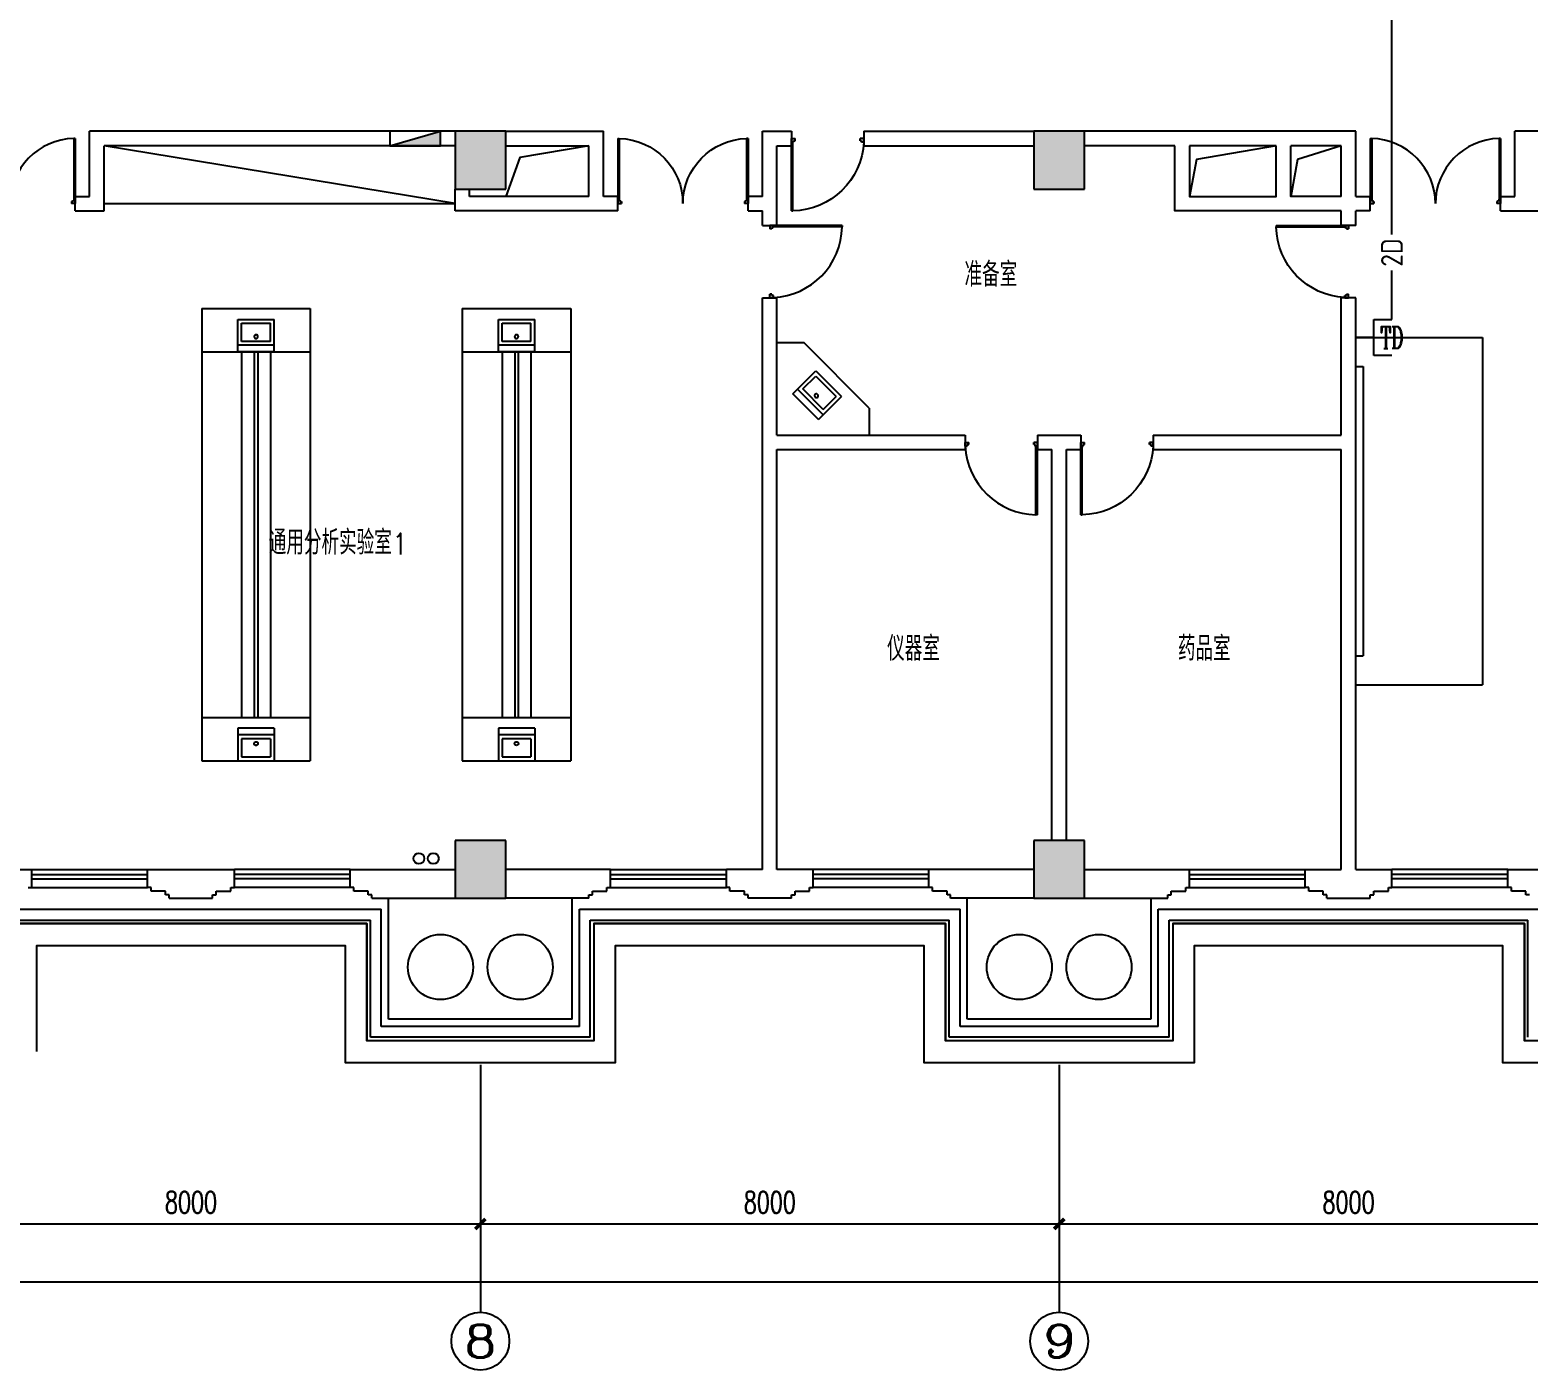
# Model space of a CAD drawing. Extents: x 190999 to 834799, y -200814 to 215286.
# Drawn here: x 341487 to 362192, y 115067 to 133586 of the extents above; entities that cross this region are included whole.
import ezdxf
from ezdxf.enums import TextEntityAlignment as Align

# ---------------------------------------------------------------- set-up
doc = ezdxf.new("R2010")
doc.units = 0
doc.header["$LTSCALE"] = 1000
doc.header["$MEASUREMENT"] = 0
for name, color, linetype in [('00-EQUIP', 3, 'Continuous'), ('00-SIG_TEXT', 7, 'Continuous'), ('00-WIRE-4', 6, 'Continuous'), ('A-墙线', 2, 'Continuous'), ('A-外包装修', 250, 'Continuous'), ('A-外窗', 145, 'Continuous'), ('A-家具', 250, 'Continuous'), ('A-门', 167, 'Continuous'), ('AXIS', 3, 'Continuous'), ('AXIS_TEXT', 7, 'Continuous'), ('COLUMN', 2, 'Continuous'), ('EQUIP_消火栓', 6, 'Continuous'), ('PUB_HATCH', 250, 'Continuous'), ('屋面排水', 7, 'Continuous'), ('房间名称', 7, 'Continuous'), ('洞口线', 177, 'Continuous'), ('雨水管', 3, 'Continuous')]:
    doc.layers.add(name, color=color, linetype=linetype)
doc.styles.add('-GBCBIGGBENOR', font='GBENOR.shx', dxfattribs={"bigfont": 'GBCBIG.shx'})
doc.styles.add('_COMPLEX', font='COMPLEX.shx', dxfattribs={"width": 0.5})
doc.styles.add('_TCH_AXIS', font='COMPLEX', dxfattribs={"bigfont": 'GBCBIG'})
doc.styles.add('_TCH_DIM', font='SIMPLEX', dxfattribs={"bigfont": 'GBCBIG'})
doc.styles.add('COMPLEX', font='COMPLEX')
doc.styles.add('DIM_FONT', font='SIMPLEX', dxfattribs={"width": 0.7, "bigfont": 'GBCBIG'})
doc.styles.get("Standard").update_dxf_attribs({"font": 'simhei.ttf'})
doc.styles.add('zz-1', font='arial.ttf', dxfattribs={"width": 0.8})
doc.dimstyles.new('DIMN', dxfattribs={"dimtxt": 300, "dimasz": 100, "dimexe": 250, "dimexo": 300, "dimgap": 150, "dimtad": 1, "dimdec": 0, "dimzin": 0, "dimdsep": 46, "dimtxsty": 'DIM_FONT', "dimblk": 'ARCHTICK', "dimcen": 0.09, "dimclrt": 7, "dimazin": 2, "dimtfac": 1, "dimtdec": 0, "dimtix": 1, "dimtmove": 2, "dimatfit": 3, "dimfxl": 0, "dimtolj": 1, "dimtzin": 0, "dimarcsym": 0})

# ---------------------------------------------------------------- blocks, each defined once
blk = doc.blocks.new('m1000')
at = {"layer": 'A-墙线'}
for p, q in [((0, 0), (0, 200)), ((1000, 0), (1000, 200))]:
    blk.add_line(p, q, dxfattribs=at)
at = {"layer": 'A-门'}
for p, q in [((0, 1100), (0, 100)), ((0, 1100), (20, 1100)), ((20, 1100), (20, 150)), ((0, 150), (30, 150)), ((0, 100), (50, 100)), ((30, 150), (30, 130)), ((30, 130), (50, 130)), ((50, 130), (50, 100)), ((950, 130), (950, 100)), ((970, 130), (950, 130)), ((1000, 100), (950, 100)), ((970, 150), (970, 130)), ((1000, 150), (970, 150)), ((1000, 150), (1000, 100))]:
    blk.add_line(p, q, dxfattribs=at)
blk.add_arc((0, 100), 1000, 2.866, 88.854, dxfattribs=at)
blk = doc.blocks.new('m1800')
at = {"layer": 'A-墙线'}
for p, q in [((-900, -100), (-900, 100)), ((900, -100), (900, 100))]:
    blk.add_line(p, q, dxfattribs=at)
at = {"layer": 'A-门'}
for p, q in [((-900, 900), (-900, 0)), ((-900, 900), (-880, 900)), ((-880, 900), (-880, 50)), ((880, 900), (880, 50)), ((900, 900), (880, 900)), ((900, 900), (900, 0)), ((-900, 50), (-870, 50)), ((-900, 0), (-850, 0)), ((-870, 50), (-870, 30)), ((-870, 30), (-850, 30)), ((-850, 30), (-850, 0)), ((850, 30), (850, 0)), ((870, 30), (850, 30)), ((900, 0), (850, 0)), ((870, 50), (870, 30)), ((900, 50), (870, 50))]:
    blk.add_line(p, q, dxfattribs=at)
for centre, start, end in [((-900, 0), 0, 88.7267), ((900, 0), 91.2733, 180)]:
    blk.add_arc(centre, 900, start, end, dxfattribs=at)
blk = doc.blocks.new('$TwtSys$00000434')
for p, q in [((-0.5, 0.5), (-0.5, -0.5)), ((-0.5, -0.5), (0.5, 0.5)), ((0.5, 0.5), (-0.5, 0.5)), ((0.5, -0.5), (0.5, 0.5)), ((-0.5, -0.5), (0.5, -0.5))]:
    blk.add_line(p, q)
blk.add_solid([(0.5, -0.5), (0.5, 0.5), (-0.5, -0.5)])
blk = doc.blocks.new('_ArchTick')
at = {"const_width": 0.5}
blk.add_lwpolyline([(-0.7, -0.7), (0.7, 0.7)], dxfattribs=at)
blk = doc.blocks.new('*D117')
at = {"layer": 'AXIS', "color": 0, "lineweight": -2}
for p, q in [((339712, 118486), (339712, 116836)), ((347712, 118486), (347712, 116836)), ((339712, 117086), (347712, 117086))]:
    blk.add_line(p, q, dxfattribs=at)
at = {"layer": 'Defpoints', "color": 0}
for p in [(339712, 118786), (347712, 118786), (347712, 117086)]:
    blk.add_point(p, dxfattribs=at)
at = {"layer": 'AXIS', "color": 0, "lineweight": -2, "xscale": 100, "yscale": 100, "zscale": 100, "rotation": 180}
blk.add_blockref('_ArchTick', (339712, 117086), dxfattribs=at)
at = {"layer": 'AXIS', "color": 0, "lineweight": -2, "xscale": 100, "yscale": 100, "zscale": 100}
blk.add_blockref('_ArchTick', (347712, 117086), dxfattribs=at)
at = {"layer": 'AXIS', "color": 7, "insert": (343712, 117386), "char_height": 300, "attachment_point": 5, "style": 'DIM_FONT'}
blk.add_mtext('\\A1;8000', dxfattribs=at)
blk = doc.blocks.new('*D118')
at = {"layer": 'AXIS', "color": 0, "lineweight": -2}
for p, q in [((347712, 118486), (347712, 116836)), ((355712, 118486), (355712, 116836)), ((347712, 117086), (355712, 117086))]:
    blk.add_line(p, q, dxfattribs=at)
at = {"layer": 'Defpoints', "color": 0}
for p in [(347712, 118786), (355712, 118786), (355712, 117086)]:
    blk.add_point(p, dxfattribs=at)
at = {"layer": 'AXIS', "color": 0, "lineweight": -2, "xscale": 100, "yscale": 100, "zscale": 100, "rotation": 180}
blk.add_blockref('_ArchTick', (347712, 117086), dxfattribs=at)
at = {"layer": 'AXIS', "color": 0, "lineweight": -2, "xscale": 100, "yscale": 100, "zscale": 100}
blk.add_blockref('_ArchTick', (355712, 117086), dxfattribs=at)
at = {"layer": 'AXIS', "color": 7, "insert": (351712, 117386), "char_height": 300, "attachment_point": 5, "style": 'DIM_FONT'}
blk.add_mtext('\\A1;8000', dxfattribs=at)
blk = doc.blocks.new('*D119')
at = {"layer": 'AXIS', "color": 0, "lineweight": -2}
for p, q in [((355712, 118486), (355712, 116836)), ((363712, 118486), (363712, 116836)), ((355712, 117086), (363712, 117086))]:
    blk.add_line(p, q, dxfattribs=at)
at = {"layer": 'Defpoints', "color": 0}
for p in [(355712, 118786), (363712, 118786), (363712, 117086)]:
    blk.add_point(p, dxfattribs=at)
at = {"layer": 'AXIS', "color": 0, "lineweight": -2, "xscale": 100, "yscale": 100, "zscale": 100, "rotation": 180}
blk.add_blockref('_ArchTick', (355712, 117086), dxfattribs=at)
at = {"layer": 'AXIS', "color": 0, "lineweight": -2, "xscale": 100, "yscale": 100, "zscale": 100}
blk.add_blockref('_ArchTick', (363712, 117086), dxfattribs=at)
at = {"layer": 'AXIS', "color": 7, "insert": (359712, 117386), "char_height": 300, "attachment_point": 5, "style": 'DIM_FONT'}
blk.add_mtext('\\A1;8000', dxfattribs=at)
blk = doc.blocks.new('*D126')
at = {"layer": 'AXIS', "color": 0, "lineweight": -2}
for p, q in [((329412, 118486), (329412, 116036)), ((402712, 118486), (402712, 116036)), ((329412, 116286), (402712, 116286))]:
    blk.add_line(p, q, dxfattribs=at)
at = {"layer": 'Defpoints', "color": 0}
for p in [(329412, 118786), (402712, 118786), (402712, 116286)]:
    blk.add_point(p, dxfattribs=at)
at = {"layer": 'AXIS', "color": 0, "lineweight": -2, "xscale": 100, "yscale": 100, "zscale": 100, "rotation": 180}
blk.add_blockref('_ArchTick', (329412, 116286), dxfattribs=at)
at = {"layer": 'AXIS', "color": 0, "lineweight": -2, "xscale": 100, "yscale": 100, "zscale": 100}
blk.add_blockref('_ArchTick', (402712, 116286), dxfattribs=at)
at = {"layer": 'AXIS', "color": 7, "insert": (366062, 116586), "char_height": 300, "attachment_point": 5, "style": 'DIM_FONT'}
blk.add_mtext('\\A1;73300', dxfattribs=at)
blk = doc.blocks.new('_AXISO')
blk.add_circle((0, 0), 0.5)
at = {"layer": 'AXIS_TEXT', "style": 'COMPLEX', "width": 1.041667}
blk.add_attdef('A', text='', height=0.56, dxfattribs=at).set_placement((-0.25, -0.28), (0.25, -0.28), align=Align.FIT)
blk = doc.blocks.new('$plan$00001609')
at = {"linetype": 'Continuous'}
for p, q in [((0, -251), (0, 251)), ((0, 251), (450, 251)), ((93, -251), (93, 251)), ((450, 251), (450, -251)), ((146, -199), (146, 199)), ((146, 199), (397, 199)), ((397, 199), (397, -199)), ((146, -199), (397, -199)), ((0, -251), (450, -251))]:
    blk.add_line(p, q, dxfattribs=at)
blk.add_line((238, 2), (238, 0))
blk.add_arc((212, 0), 26, 4.716, 0, dxfattribs=at)
at = {"style": 'zz-1'}
for tag in ['YSIZE', 'XSIZE']:
    blk.add_attdef(tag, (0, 0), '', height=0.5, dxfattribs=at)
blk = doc.blocks.new('_LINKPT1')
at = {"color": 0}
blk.add_line((0, 0), (0, 0), dxfattribs=at)
blk = doc.blocks.new('IO37IMB6')
for p, q in [((-0.5, 0.499), (-0.5, 0.999)), ((0.5, 0.999), (0.5, 0.499)), ((0.5, 0.499), (-0.5, 0.499)), ((0, 0.5), (0, 0))]:
    blk.add_line(p, q)
at = {"xscale": 0.002, "yscale": 0.002, "zscale": 0.002}
for p in [(0, 1.384), (-0.5, 0.499), (0.5, 0.499), (0, 0)]:
    blk.add_blockref('_LINKPT1', p, dxfattribs=at)
at = {"style": '_COMPLEX', "width": 0.6, "flags": 8}
blk.add_attdef('$TEXT$', text='', height=0.6, dxfattribs=at).set_placement((0, 1), align=Align.MIDDLE_CENTER)
at = {"flags": 9}
blk.add_attdef('A', (0, 0), '', height=0.00002, dxfattribs=at)

msp = doc.modelspace()

# ---------------------------------------------------------------- hatches: boundary and pattern name
at = {"layer": 'PUB_HATCH'}
for points in [[(348061.6, 131386.5), (348061.6, 132186.5), (347361.6, 132186.5), (347361.6, 131386.5)], [(356061.6, 131386.5), (356061.6, 132186.5), (355361.6, 132186.5), (355361.6, 131386.5)], [(348061.6, 121586.5), (348061.6, 122386.5), (347361.6, 122386.5), (347361.6, 121586.5)], [(356061.6, 121586.5), (356061.6, 122386.5), (355361.6, 122386.5), (355361.6, 121586.5)]]:
    msp.add_hatch(color=256, dxfattribs=at).paths.add_polyline_path(points)

# ---------------------------------------------------------------- linework, layer by layer
at = {"layer": '00-WIRE-4'}
for p, q in [((360311.1, 130761.9), (360311.1, 135186.5)), ((360311.1, 129586.5), (360311.1, 130261.3))]:
    msp.add_line(p, q, dxfattribs=at)
at = {"layer": 'A-墙线'}
for p, q in [((347361.6, 132186.5), (342311.6, 132186.5)), ((342311.6, 131286.5), (342311.6, 132186.5)), ((348061.6, 132186.5), (349411.6, 132186.5)), ((349411.6, 131286.5), (349411.6, 132186.5)), ((351611.6, 131286.5), (351611.6, 132186.5)), ((351611.6, 132186.5), (352011.6, 132186.5)), ((353011.6, 132186.5), (355361.6, 132186.5)), ((359811.6, 132186.5), (356061.6, 132186.5)), ((359811.6, 131286.5), (359811.6, 132186.5)), ((362011.6, 131286.5), (362011.6, 132186.5)), ((363361.6, 132186.5), (362011.6, 132186.5)), ((347361.6, 131986.5), (342511.6, 131986.5)), ((342511.6, 131086.5), (342511.6, 131986.5)), ((348061.6, 131986.5), (349211.6, 131986.5)), ((349211.6, 131286.5), (349211.6, 131986.5)), ((351811.6, 130886.5), (351811.6, 131986.5)), ((351811.6, 131986.5), (352011.6, 131986.5)), ((353011.6, 131986.5), (355361.6, 131986.5)), ((357311.6, 131986.5), (356061.6, 131986.5)), ((358711.6, 131986.5), (357511.6, 131986.5)), ((359611.6, 131986.5), (358911.6, 131986.5)), ((359611.6, 131286.5), (359611.6, 131986.5)), ((342111.6, 131286.5), (342311.6, 131286.5)), ((347361.6, 131086.5), (347361.6, 131386.5)), ((347561.6, 131286.5), (347561.6, 131386.5)), ((349211.6, 131286.5), (347561.6, 131286.5)), ((349611.6, 131286.5), (349411.6, 131286.5)), ((351611.6, 131286.5), (351411.6, 131286.5)), ((359811.6, 131286.5), (360011.6, 131286.5)), ((361811.6, 131286.5), (362011.6, 131286.5)), ((342111.6, 131086.5), (342511.6, 131086.5)), ((349611.6, 131086.5), (347361.6, 131086.5)), ((351411.6, 131086.5), (351611.6, 131086.5)), ((351611.6, 130886.5), (351611.6, 131086.5)), ((359611.6, 130886.5), (359611.6, 131086.5)), ((359811.6, 130886.5), (359811.6, 131086.5)), ((360011.6, 131086.5), (359811.6, 131086.5)), ((361811.6, 131086.5), (364061.6, 131086.5)), ((351611.6, 121986.5), (351611.6, 129886.5)), ((351811.6, 127986.5), (351811.6, 129886.5)), ((359611.6, 127986.5), (359611.6, 129886.5)), ((359811.6, 121986.5), (359811.6, 129886.5)), ((351811.6, 127986.5), (354411.6, 127986.5)), ((355411.6, 127986.5), (356011.6, 127986.5)), ((357011.6, 127986.5), (359611.6, 127986.5)), ((351811.6, 121986.5), (351811.6, 127786.5)), ((351811.6, 127786.5), (354411.6, 127786.5)), ((355411.6, 127786.5), (355611.6, 127786.5)), ((355611.6, 122386.5), (355611.6, 127786.5)), ((355811.6, 127786.5), (356011.6, 127786.5)), ((355811.6, 122386.5), (355811.6, 127786.5)), ((357011.6, 127786.5), (359611.6, 127786.5)), ((359611.6, 121986.5), (359611.6, 127786.5)), ((340111.6, 121986.5), (341511.6, 121986.5)), ((341511.6, 121736.5), (341511.6, 121986.5)), ((343111.6, 121986.5), (344311.6, 121986.5)), ((343111.6, 121736.5), (343111.6, 121986.5)), ((344311.6, 121736.5), (344311.6, 121986.5)), ((345911.6, 121986.5), (347361.6, 121986.5)), ((345911.6, 121736.5), (345911.6, 121986.5)), ((349511.6, 121986.5), (348061.6, 121986.5)), ((349511.6, 121736.5), (349511.6, 121986.5)), ((351611.6, 121986.5), (351111.6, 121986.5)), ((351111.6, 121736.5), (351111.6, 121986.5)), ((352311.6, 121986.5), (351811.6, 121986.5)), ((352311.6, 121736.5), (352311.6, 121986.5)), ((355361.6, 121986.5), (353911.6, 121986.5)), ((353911.6, 121736.5), (353911.6, 121986.5)), ((356061.6, 121986.5), (357511.6, 121986.5)), ((357511.6, 121736.5), (357511.6, 121986.5)), ((359111.6, 121986.5), (359611.6, 121986.5)), ((359111.6, 121736.5), (359111.6, 121986.5)), ((359811.6, 121986.5), (360311.6, 121986.5)), ((360311.6, 121736.5), (360311.6, 121986.5)), ((361911.6, 121986.5), (363361.6, 121986.5)), ((361911.6, 121736.5), (361911.6, 121986.5)), ((341461.6, 121736.5), (341511.6, 121736.5)), ((343161.6, 121736.5), (343111.6, 121736.5)), ((343161.6, 121686.5), (343161.6, 121736.5)), ((343361.6, 121686.5), (343161.6, 121686.5)), ((343361.6, 121636.5), (343361.6, 121686.5)), ((343411.6, 121636.5), (343361.6, 121636.5)), ((343411.6, 121586.5), (343411.6, 121636.5)), ((343411.6, 121586.5), (344011.6, 121586.5)), ((344011.6, 121586.5), (344011.6, 121636.5)), ((344011.6, 121636.5), (344061.6, 121636.5)), ((344061.6, 121636.5), (344061.6, 121686.5)), ((344061.6, 121686.5), (344261.6, 121686.5)), ((344261.6, 121736.5), (344311.6, 121736.5)), ((344261.6, 121686.5), (344261.6, 121736.5)), ((345961.6, 121736.5), (345911.6, 121736.5)), ((345961.6, 121686.5), (345961.6, 121736.5)), ((346161.6, 121686.5), (345961.6, 121686.5)), ((346161.6, 121636.5), (346161.6, 121686.5)), ((346211.6, 121636.5), (346161.6, 121636.5)), ((346211.6, 121586.5), (346211.6, 121636.5)), ((346211.6, 121586.5), (347361.6, 121586.5)), ((349211.6, 121586.5), (348061.6, 121586.5)), ((349211.6, 121586.5), (349211.6, 121636.5)), ((349211.6, 121636.5), (349261.6, 121636.5)), ((349261.6, 121636.5), (349261.6, 121686.5)), ((349261.6, 121686.5), (349461.6, 121686.5)), ((349461.6, 121736.5), (349511.6, 121736.5)), ((349461.6, 121686.5), (349461.6, 121736.5)), ((351161.6, 121736.5), (351111.6, 121736.5)), ((351161.6, 121686.5), (351161.6, 121736.5)), ((351361.6, 121686.5), (351161.6, 121686.5)), ((351361.6, 121636.5), (351361.6, 121686.5)), ((351411.6, 121636.5), (351361.6, 121636.5)), ((351411.6, 121586.5), (351411.6, 121636.5)), ((352011.6, 121586.5), (351411.6, 121586.5)), ((352011.6, 121586.5), (352011.6, 121636.5)), ((352011.6, 121636.5), (352061.6, 121636.5)), ((352061.6, 121636.5), (352061.6, 121686.5)), ((352061.6, 121686.5), (352261.6, 121686.5)), ((352261.6, 121736.5), (352311.6, 121736.5)), ((352261.6, 121686.5), (352261.6, 121736.5)), ((353961.6, 121736.5), (353911.6, 121736.5)), ((353961.6, 121686.5), (353961.6, 121736.5)), ((354161.6, 121686.5), (353961.6, 121686.5)), ((354161.6, 121636.5), (354161.6, 121686.5)), ((354211.6, 121636.5), (354161.6, 121636.5)), ((354211.6, 121586.5), (354211.6, 121636.5)), ((355361.6, 121586.5), (354211.6, 121586.5)), ((356061.6, 121586.5), (357211.6, 121586.5)), ((357211.6, 121586.5), (357211.6, 121636.5)), ((357211.6, 121636.5), (357261.6, 121636.5)), ((357261.6, 121636.5), (357261.6, 121686.5)), ((357261.6, 121686.5), (357461.6, 121686.5)), ((357461.6, 121736.5), (357511.6, 121736.5)), ((357461.6, 121686.5), (357461.6, 121736.5)), ((359161.6, 121736.5), (359111.6, 121736.5)), ((359161.6, 121686.5), (359161.6, 121736.5)), ((359361.6, 121686.5), (359161.6, 121686.5)), ((359361.6, 121636.5), (359361.6, 121686.5)), ((359411.6, 121636.5), (359361.6, 121636.5)), ((359411.6, 121586.5), (359411.6, 121636.5)), ((359411.6, 121586.5), (360011.6, 121586.5)), ((360011.6, 121586.5), (360011.6, 121636.5)), ((360011.6, 121636.5), (360061.6, 121636.5)), ((360061.6, 121636.5), (360061.6, 121686.5)), ((360061.6, 121686.5), (360261.6, 121686.5)), ((360261.6, 121736.5), (360311.6, 121736.5)), ((360261.6, 121686.5), (360261.6, 121736.5)), ((361961.6, 121736.5), (361911.6, 121736.5)), ((361961.6, 121686.5), (361961.6, 121736.5)), ((362161.6, 121686.5), (361961.6, 121686.5)), ((362161.6, 121636.5), (362161.6, 121686.5)), ((362211.6, 121636.5), (362161.6, 121636.5))]:
    msp.add_line(p, q, dxfattribs=at)
for points in [[(359611.6, 131086.5), (357311.6, 131086.5), (357311.6, 131986.5)], [(357511.6, 131986.5), (357511.6, 131286.5), (358711.6, 131286.5), (358711.6, 131986.5)], [(359611.6, 131286.5), (358911.6, 131286.5), (358911.6, 131986.5)]]:
    msp.add_lwpolyline(points, dxfattribs=at)
at = {"layer": 'A-外包装修'}
for p, q in [((346441.6, 119916.5), (346441.6, 121586.5)), ((348981.6, 119916.5), (348981.6, 121586.5)), ((354441.6, 119916.5), (354441.6, 121586.5)), ((356981.6, 119916.5), (356981.6, 121586.5)), ((341081.6, 121436.5), (346341.6, 121436.5)), ((346341.6, 119816.5), (346341.6, 121436.5)), ((349081.6, 119816.5), (349081.6, 121436.5)), ((349081.6, 121436.5), (354341.6, 121436.5)), ((354341.6, 119816.5), (354341.6, 121436.5)), ((357081.6, 119816.5), (357081.6, 121436.5)), ((357081.6, 121436.5), (362341.6, 121436.5)), ((341231.6, 121286.5), (346191.6, 121286.5)), ((341281.6, 121236.5), (346141.6, 121236.5)), ((346141.6, 121236.5), (346141.6, 119616.5)), ((346191.6, 119666.5), (346191.6, 121286.5)), ((349231.6, 121286.5), (354191.6, 121286.5)), ((349231.6, 119666.5), (349231.6, 121286.5)), ((349281.6, 121236.5), (354141.6, 121236.5)), ((349281.6, 121236.5), (349281.6, 119616.5)), ((354141.6, 121236.5), (354141.6, 119616.5)), ((354191.6, 119666.5), (354191.6, 121286.5)), ((357231.6, 121286.5), (362191.6, 121286.5)), ((357231.6, 119666.5), (357231.6, 121286.5)), ((357281.6, 121236.5), (362141.6, 121236.5)), ((357281.6, 121236.5), (357281.6, 119616.5)), ((362141.6, 121236.5), (362141.6, 119616.5)), ((362191.6, 119666.5), (362191.6, 121286.5)), ((348980.2, 119916.5), (346443, 119916.5)), ((356980.2, 119916.5), (354443, 119916.5)), ((349080.2, 119816.5), (346343, 119816.5)), ((357080.2, 119816.5), (354343, 119816.5)), ((349280.2, 119616.5), (346143, 119616.5)), ((349230.2, 119666.5), (346193, 119666.5)), ((357280.2, 119616.5), (354143, 119616.5)), ((357230.2, 119666.5), (354193, 119666.5)), ((365280.2, 119616.5), (362143, 119616.5))]:
    msp.add_line(p, q, dxfattribs=at)
for centre in [(347161.6, 120636.5), (348261.6, 120636.5), (355161.6, 120636.5), (356261.6, 120636.5)]:
    msp.add_circle(centre, 450, dxfattribs=at)
at = {"layer": 'A-外窗'}
for p, q in [((341511.6, 121986.5), (343111.6, 121986.5)), ((345911.6, 121986.5), (344311.6, 121986.5)), ((349511.6, 121986.5), (351111.6, 121986.5)), ((353911.6, 121986.5), (352311.6, 121986.5)), ((357511.6, 121986.5), (359111.6, 121986.5)), ((361911.6, 121986.5), (360311.6, 121986.5)), ((341511.6, 121916.5), (343111.6, 121916.5)), ((341511.6, 121856.5), (343111.6, 121856.5)), ((345911.6, 121916.5), (344311.6, 121916.5)), ((345911.6, 121856.5), (344311.6, 121856.5)), ((349511.6, 121916.5), (351111.6, 121916.5)), ((349511.6, 121856.5), (351111.6, 121856.5)), ((353911.6, 121916.5), (352311.6, 121916.5)), ((353911.6, 121856.5), (352311.6, 121856.5)), ((357511.6, 121916.5), (359111.6, 121916.5)), ((357511.6, 121856.5), (359111.6, 121856.5)), ((361911.6, 121916.5), (360311.6, 121916.5)), ((361911.6, 121856.5), (360311.6, 121856.5)), ((341511.6, 121736.5), (343111.6, 121736.5)), ((345911.6, 121736.5), (344311.6, 121736.5)), ((349511.6, 121736.5), (351111.6, 121736.5)), ((353911.6, 121736.5), (352311.6, 121736.5)), ((357511.6, 121736.5), (359111.6, 121736.5)), ((361911.6, 121736.5), (360311.6, 121736.5))]:
    msp.add_line(p, q, dxfattribs=at)
at = {"layer": 'A-家具'}
for p, q in [((347361.6, 131186.5), (342511.6, 131986.5)), ((342511.6, 131186.5), (347361.6, 131186.5)), ((343861.6, 129736.5), (343861.6, 123486.5)), ((343861.6, 129736.5), (345361.6, 129736.5)), ((345361.6, 129736.5), (345361.6, 123486.5)), ((347461.6, 129736.5), (347461.6, 123486.5)), ((347461.6, 129736.5), (348961.6, 129736.5)), ((348961.6, 129736.5), (348961.6, 123486.5)), ((352186.6, 129261.5), (351811.6, 129261.5)), ((353086.6, 128361.5), (352186.6, 129261.5)), ((359811.6, 129336.5), (361561.6, 129336.5)), ((361561.6, 129336.5), (361561.6, 124536.5)), ((343861.6, 129136.5), (345361.6, 129136.5)), ((344411.6, 129136.5), (344411.6, 124086.5)), ((344586.6, 129136.5), (344586.6, 124086.5)), ((344636.6, 129136.5), (344636.6, 124086.5)), ((344811.6, 129136.5), (344811.6, 124086.5)), ((347461.6, 129136.5), (348961.6, 129136.5)), ((348011.6, 129136.5), (348011.6, 124086.5)), ((348186.6, 129136.5), (348186.6, 124086.5)), ((348236.6, 129136.5), (348236.6, 124086.5)), ((348411.6, 129136.5), (348411.6, 124086.5)), ((359811.6, 128936.5), (359911.6, 128936.5)), ((359911.6, 128936.5), (359911.6, 124936.5)), ((353086.6, 128361.5), (353086.6, 127986.5)), ((359811.6, 124936.5), (359911.6, 124936.5)), ((359811.6, 124536.5), (361561.6, 124536.5)), ((343861.6, 124086.5), (345361.6, 124086.5)), ((347461.6, 124086.5), (348961.6, 124086.5)), ((343861.6, 123486.5), (345361.6, 123486.5)), ((347461.6, 123486.5), (348961.6, 123486.5))]:
    msp.add_line(p, q, dxfattribs=at)
at = {"layer": 'AXIS'}
for p, q in [((347711.6, 119286.5), (347711.6, 115867.4)), ((355711.6, 119286.5), (355711.6, 115867.4))]:
    msp.add_line(p, q, dxfattribs=at)
at = {"layer": 'COLUMN'}
for p, q in [((348061.6, 132186.5), (347361.6, 132186.5)), ((347361.6, 132186.5), (347361.6, 131386.5)), ((348061.6, 131386.5), (348061.6, 132186.5)), ((356061.6, 132186.5), (355361.6, 132186.5)), ((355361.6, 132186.5), (355361.6, 131386.5)), ((356061.6, 131386.5), (356061.6, 132186.5)), ((347361.6, 131386.5), (348061.6, 131386.5)), ((355361.6, 131386.5), (356061.6, 131386.5)), ((348061.6, 122386.5), (347361.6, 122386.5)), ((347361.6, 122386.5), (347361.6, 121586.5)), ((348061.6, 121586.5), (348061.6, 122386.5)), ((356061.6, 122386.5), (355361.6, 122386.5)), ((355361.6, 122386.5), (355361.6, 121586.5)), ((356061.6, 121586.5), (356061.6, 122386.5)), ((347361.6, 121586.5), (348061.6, 121586.5)), ((355361.6, 121586.5), (356061.6, 121586.5))]:
    msp.add_line(p, q, dxfattribs=at)
at = {"layer": '屋面排水'}
for points in [[(365281.6, 119616.5), (362141.6, 119616.5), (362141.6, 121236.5), (357281.6, 121236.5), (357281.6, 119616.5), (354141.6, 119616.5), (354143, 121236.5), (349281.6, 121236.5), (349281.6, 119616.5), (346141.6, 119616.5), (346141.6, 121236.5), (341281.6, 121236.5), (341281.6, 119616.5), (340911.6, 119616.5)], [(341581.4, 119470.3), (341581.4, 120936.5), (345841.4, 120936.5), (345841.4, 119316.5), (349581.4, 119316.5), (349581.4, 120936.5), (353842.8, 120936.5), (353841.4, 119316.5), (357581.4, 119316.5), (357581.4, 120936.5), (361841.4, 120936.5), (361841.4, 119316.5), (365581.4, 119316.5)]]:
    msp.add_lwpolyline(points, dxfattribs=at)
at = {"layer": '洞口线'}
for points in [[(349211.6, 131986.5), (348257.5, 131822.3), (348061.6, 131286.5)], [(358711.6, 131986.5), (357607.7, 131797.8), (357511.6, 131286.5)], [(359611.6, 131986.5), (359007.7, 131797.8), (358911.6, 131286.5)]]:
    msp.add_lwpolyline(points, dxfattribs=at)
at = {"layer": '雨水管'}
for centre in [(346861.6, 122136.5), (347061.6, 122136.5)]:
    msp.add_circle(centre, 75, dxfattribs=at)

# ---------------------------------------------------------------- block references
at = {"layer": '00-EQUIP'}
ref = msp.add_blockref('IO37IMB6', (359811.6, 129336.5), dxfattribs=dict(at, xscale=500, yscale=500, zscale=500, rotation=270))
ref.add_attrib('$TEXT$', 'TD', dxfattribs={"layer": '0', "height": 300, "style": '_COMPLEX', "width": 0.6, "flags": 8}).set_placement((360311.6, 129336.5), align=Align.MIDDLE_CENTER)
at = {"layer": 'A-家具'}
for p, rotation in [((344611.6, 129136.5), 89.9999999999993), ((348211.6, 129136.5), 89.9999999999993), ((352206.3, 128381.2), 45.00000000000001)]:
    msp.add_blockref('$plan$00001609', p, dxfattribs=dict(at, rotation=rotation))
at = {"layer": 'A-家具', "yscale": -1, "rotation": 269.9999999999993}
for p in [(344611.6, 123936.5), (348211.6, 123936.5)]:
    msp.add_blockref('$plan$00001609', p, dxfattribs=at)
at = {"layer": 'A-门', "xscale": -1}
for p, rotation in [((352011.6, 132186.5), 180), ((359811.6, 130886.5), 90), ((356011.6, 127986.5), 180)]:
    msp.add_blockref('m1000', p, dxfattribs=dict(at, rotation=rotation))
at = {"layer": 'A-门'}
for p in [(341211.6, 131186.5), (360911.6, 131186.5)]:
    msp.add_blockref('m1800', p, dxfattribs=at)
at = {"layer": 'A-门', "xscale": -1}
msp.add_blockref('m1800', (350511.6, 131186.5), dxfattribs=at)
at = {"layer": 'A-门'}
for p, rotation in [((351611.6, 130886.5), 270), ((355411.6, 127986.5), 180)]:
    msp.add_blockref('m1000', p, dxfattribs=dict(at, rotation=rotation))
at = {"layer": 'AXIS'}
ref = msp.add_blockref('_AXISO', (347711.6, 115467.4), dxfattribs=dict(at, xscale=800, yscale=800, zscale=800))
ref.add_attrib('A', '8', dxfattribs={"layer": 'AXIS_TEXT', "height": 452.5, "style": '_TCH_AXIS', "width": 1.5}).set_placement((347485.4, 115241.1), (347937.9, 115241.1), align=Align.FIT)
ref = msp.add_blockref('_AXISO', (355711.6, 115467.4), dxfattribs=dict(at, xscale=800, yscale=800, zscale=800))
ref.add_attrib('A', '9', dxfattribs={"layer": 'AXIS_TEXT', "height": 452.5, "style": '_TCH_AXIS', "width": 1.5}).set_placement((355485.4, 115241.1), (355937.9, 115241.1), align=Align.FIT)
at = {"layer": 'EQUIP_消火栓', "xscale": 700, "yscale": 200, "zscale": 700}
msp.add_blockref('$TwtSys$00000434', (346811.6, 132086.5), dxfattribs=at)

# ---------------------------------------------------------------- texts
at = {"layer": '00-SIG_TEXT', "style": '-GBCBIGGBENOR'}
msp.add_text('2D', height=300, rotation=90, dxfattribs=at).set_placement((360311.1, 130511.6), align=Align.MIDDLE_CENTER)
at = {"layer": '房间名称', "style": '_TCH_DIM'}
for s, p in [('准备室', (354403.2, 130039.2)), ('通用分析实验室', (344786.8, 126335.9)), ('仪器室', (353334, 124869.6)), ('药品室', (357352.5, 124869.6))]:
    msp.add_text(s, height=337.59, dxfattribs=at).set_placement(p)
at = {"layer": '房间名称', "style": '_TCH_DIM', "width": 0.705882}
msp.add_text('1', height=297.5, dxfattribs=at).set_placement((346507, 126335.9))

# ---------------------------------------------------------------- dimensions: what is measured, and where the dimension line sits
at = {"layer": 'AXIS'}
for p1, p2, distance, picture, middle in [((329411.6, 118786.5), (402711.6, 118786.5), -2500, '*D126', (366061.6, 116586.5)), ((339711.6, 118786.5), (347711.6, 118786.5), -1700, '*D117', (343711.6, 117386.5)), ((347711.6, 118786.5), (355711.6, 118786.5), -1700, '*D118', (351711.6, 117386.5)), ((355711.6, 118786.5), (363711.6, 118786.5), -1700, '*D119', (359711.6, 117386.5))]:
    dim = msp.add_aligned_dim(p1=p1, p2=p2, distance=distance, dimstyle='DIMN', dxfattribs=at)
    dim.commit()
    dim.dimension.update_dxf_attribs({"geometry": picture, "text_midpoint": middle})

doc.saveas('drawing.dxf')
